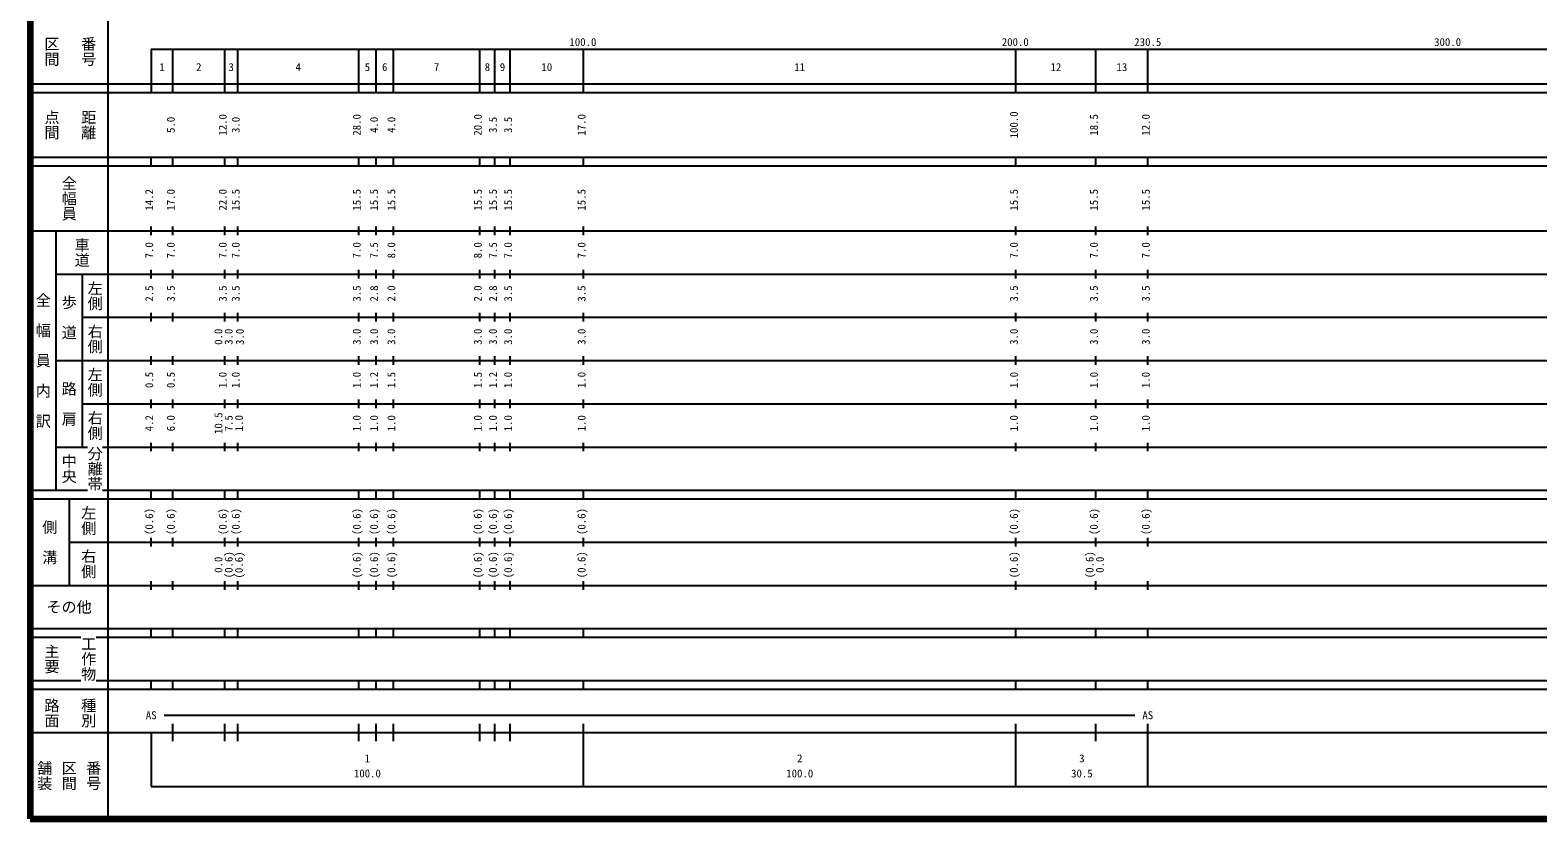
# Model space of a CAD drawing. Units: millimetres on the paper, enlarged 1000 times. Extents: x 40000 to 680000, y 20000 to 380000.
# Drawn here: x 40000 to 388715, y 20000 to 202409 of the extents above; entities that cross this region are included whole.
import ezdxf
from ezdxf.enums import TextEntityAlignment as Align

# ---------------------------------------------------------------- set-up
doc = ezdxf.new("R2010")
doc.units = ezdxf.units.MM
doc.header["$LTSCALE"] = 1000
doc.layers.add('M-TTL', color=2, linetype='Continuous', lineweight=140)
doc.layers.add('M-TTL-BAND', color=7, linetype='Continuous', lineweight=25)
doc.styles.add('@ＭＳ ゴシック', font='')
doc.styles.add('ＭＳ ゴシック', font='')
doc.styles.get('@ＭＳ ゴシック').set_extended_font_data('@MS Gothic')
doc.styles.get('ＭＳ ゴシック').set_extended_font_data('MS Gothic')

msp = doc.modelspace()

# ---------------------------------------------------------------- linework, layer by layer
at = {"layer": 'M-TTL'}
for p, q in [((40000, 380000), (40000, 20000)), ((40000, 20000), (680000, 20000))]:
    msp.add_line(p, q, dxfattribs=at)
at = {"layer": 'M-TTL-BAND'}
for p, q in [((58000, 370000), (58000, 20000)), ((68000, 198000), (579000, 198000)), ((68000, 198000), (68000, 188000)), ((73000, 188000), (73000, 198000)), ((85000, 188000), (85000, 198000)), ((88000, 188000), (88000, 198000)), ((116000, 188000), (116000, 198000)), ((120000, 188000), (120000, 198000)), ((124000, 188000), (124000, 198000)), ((144000, 188000), (144000, 198000)), ((147500, 188000), (147500, 198000)), ((151000, 188000), (151000, 198000)), ((168000, 188000), (168000, 198000)), ((268000, 188000), (268000, 198000)), ((286500, 188000), (286500, 198000)), ((298500, 188000), (298500, 198000)), ((40000, 190000), (579000, 190000)), ((40000, 188000), (579000, 188000)), ((40000, 173000), (579000, 173000)), ((40000, 171000), (579000, 171000)), ((68000, 171000), (68000, 173000)), ((73000, 171000), (73000, 173000)), ((85000, 171000), (85000, 173000)), ((88000, 171000), (88000, 173000)), ((116000, 171000), (116000, 173000)), ((120000, 171000), (120000, 173000)), ((124000, 171000), (124000, 173000)), ((144000, 171000), (144000, 173000)), ((147500, 171000), (147500, 173000)), ((151000, 171000), (151000, 173000)), ((168000, 171000), (168000, 173000)), ((268000, 171000), (268000, 173000)), ((286500, 171000), (286500, 173000)), ((298500, 171000), (298500, 173000)), ((68000, 155000), (68000, 157000)), ((73000, 155000), (73000, 157000)), ((85000, 155000), (85000, 157000)), ((88000, 155000), (88000, 157000)), ((116000, 155000), (116000, 157000)), ((120000, 155000), (120000, 157000)), ((124000, 155000), (124000, 157000)), ((144000, 155000), (144000, 157000)), ((147500, 155000), (147500, 157000)), ((151000, 155000), (151000, 157000)), ((168000, 155000), (168000, 157000)), ((268000, 155000), (268000, 157000)), ((286500, 155000), (286500, 157000)), ((298500, 155000), (298500, 157000)), ((40000, 156000), (579000, 156000)), ((46000, 96000), (46000, 156000)), ((68000, 145000), (68000, 147000)), ((73000, 145000), (73000, 147000)), ((85000, 145000), (85000, 147000)), ((88000, 145000), (88000, 147000)), ((116000, 145000), (116000, 147000)), ((120000, 145000), (120000, 147000)), ((124000, 145000), (124000, 147000)), ((144000, 145000), (144000, 147000)), ((147500, 145000), (147500, 147000)), ((151000, 145000), (151000, 147000)), ((168000, 145000), (168000, 147000)), ((268000, 145000), (268000, 147000)), ((286500, 145000), (286500, 147000)), ((298500, 145000), (298500, 147000)), ((46000, 146000), (579000, 146000)), ((52000, 146000), (52000, 106000)), ((52000, 136000), (579000, 136000)), ((68000, 135000), (68000, 137000)), ((73000, 135000), (73000, 137000)), ((85000, 135000), (85000, 137000)), ((88000, 135000), (88000, 137000)), ((116000, 135000), (116000, 137000)), ((120000, 135000), (120000, 137000)), ((124000, 135000), (124000, 137000)), ((144000, 135000), (144000, 137000)), ((147500, 135000), (147500, 137000)), ((151000, 135000), (151000, 137000)), ((168000, 135000), (168000, 137000)), ((268000, 135000), (268000, 137000)), ((286500, 135000), (286500, 137000)), ((298500, 135000), (298500, 137000)), ((46000, 126000), (579000, 126000)), ((68000, 125000), (68000, 127000)), ((73000, 125000), (73000, 127000)), ((85000, 125000), (85000, 127000)), ((88000, 125000), (88000, 127000)), ((116000, 125000), (116000, 127000)), ((120000, 125000), (120000, 127000)), ((124000, 125000), (124000, 127000)), ((144000, 125000), (144000, 127000)), ((147500, 125000), (147500, 127000)), ((151000, 125000), (151000, 127000)), ((168000, 125000), (168000, 127000)), ((268000, 125000), (268000, 127000)), ((286500, 125000), (286500, 127000)), ((298500, 125000), (298500, 127000)), ((52000, 116000), (579000, 116000)), ((68000, 115000), (68000, 117000)), ((73000, 115000), (73000, 117000)), ((85000, 115000), (85000, 117000)), ((88000, 115000), (88000, 117000)), ((116000, 115000), (116000, 117000)), ((120000, 115000), (120000, 117000)), ((124000, 115000), (124000, 117000)), ((144000, 115000), (144000, 117000)), ((147500, 115000), (147500, 117000)), ((151000, 115000), (151000, 117000)), ((168000, 115000), (168000, 117000)), ((268000, 115000), (268000, 117000)), ((286500, 115000), (286500, 117000)), ((298500, 115000), (298500, 117000)), ((46000, 106000), (53250, 106000)), ((56750, 106000), (579000, 106000)), ((68000, 105000), (68000, 107000)), ((73000, 105000), (73000, 107000)), ((85000, 105000), (85000, 107000)), ((88000, 105000), (88000, 107000)), ((116000, 105000), (116000, 107000)), ((120000, 105000), (120000, 107000)), ((124000, 105000), (124000, 107000)), ((144000, 105000), (144000, 107000)), ((147500, 105000), (147500, 107000)), ((151000, 105000), (151000, 107000)), ((168000, 105000), (168000, 107000)), ((268000, 105000), (268000, 107000)), ((286500, 105000), (286500, 107000)), ((298500, 105000), (298500, 107000)), ((40000, 96000), (53250, 96000)), ((56750, 96000), (579000, 96000)), ((68000, 94000), (68000, 96000)), ((73000, 94000), (73000, 96000)), ((85000, 94000), (85000, 96000)), ((88000, 94000), (88000, 96000)), ((116000, 94000), (116000, 96000)), ((120000, 94000), (120000, 96000)), ((124000, 94000), (124000, 96000)), ((144000, 94000), (144000, 96000)), ((147500, 94000), (147500, 96000)), ((151000, 94000), (151000, 96000)), ((168000, 94000), (168000, 96000)), ((268000, 94000), (268000, 96000)), ((286500, 94000), (286500, 96000)), ((298500, 94000), (298500, 96000)), ((40000, 94000), (579000, 94000)), ((49000, 94000), (49000, 74000)), ((49000, 84000), (579000, 84000)), ((68000, 83000), (68000, 85000)), ((73000, 83000), (73000, 85000)), ((85000, 83000), (85000, 85000)), ((88000, 83000), (88000, 85000)), ((116000, 83000), (116000, 85000)), ((120000, 83000), (120000, 85000)), ((124000, 83000), (124000, 85000)), ((144000, 83000), (144000, 85000)), ((147500, 83000), (147500, 85000)), ((151000, 83000), (151000, 85000)), ((168000, 83000), (168000, 85000)), ((268000, 83000), (268000, 85000)), ((286500, 83000), (286500, 85000)), ((298500, 83000), (298500, 85000)), ((40000, 74000), (579000, 74000)), ((68000, 73000), (68000, 75000)), ((73000, 73000), (73000, 75000)), ((85000, 73000), (85000, 75000)), ((88000, 73000), (88000, 75000)), ((116000, 73000), (116000, 75000)), ((120000, 73000), (120000, 75000)), ((124000, 73000), (124000, 75000)), ((144000, 73000), (144000, 75000)), ((147500, 73000), (147500, 75000)), ((151000, 73000), (151000, 75000)), ((168000, 73000), (168000, 75000)), ((268000, 73000), (268000, 75000)), ((286500, 73000), (286500, 75000)), ((298500, 73000), (298500, 75000)), ((40000, 64000), (579000, 64000)), ((68000, 62000), (68000, 64000)), ((73000, 62000), (73000, 64000)), ((85000, 62000), (85000, 64000)), ((88000, 62000), (88000, 64000)), ((116000, 62000), (116000, 64000)), ((120000, 62000), (120000, 64000)), ((124000, 62000), (124000, 64000)), ((144000, 62000), (144000, 64000)), ((147500, 62000), (147500, 64000)), ((151000, 62000), (151000, 64000)), ((168000, 62000), (168000, 64000)), ((268000, 62000), (268000, 64000)), ((286500, 62000), (286500, 64000)), ((298500, 62000), (298500, 64000)), ((40000, 62000), (51750, 62000)), ((55250, 62000), (579000, 62000)), ((40000, 52000), (51750, 52000)), ((40000, 50000), (579000, 50000)), ((55250, 52000), (579000, 52000)), ((68000, 50000), (68000, 52000)), ((73000, 50000), (73000, 52000)), ((85000, 50000), (85000, 52000)), ((88000, 50000), (88000, 52000)), ((116000, 50000), (116000, 52000)), ((120000, 50000), (120000, 52000)), ((124000, 50000), (124000, 52000)), ((144000, 50000), (144000, 52000)), ((147500, 50000), (147500, 52000)), ((151000, 50000), (151000, 52000)), ((168000, 50000), (168000, 52000)), ((268000, 50000), (268000, 52000)), ((286500, 50000), (286500, 52000)), ((298500, 50000), (298500, 52000)), ((71000, 44000), (295500, 44000)), ((73000, 38000), (73000, 42000)), ((85000, 38000), (85000, 42000)), ((88000, 38000), (88000, 42000)), ((116000, 38000), (116000, 42000)), ((120000, 38000), (120000, 42000)), ((124000, 38000), (124000, 42000)), ((144000, 38000), (144000, 42000)), ((147500, 38000), (147500, 42000)), ((151000, 38000), (151000, 42000)), ((168000, 27500), (168000, 42000)), ((268000, 27500), (268000, 42000)), ((286500, 38000), (286500, 42000)), ((298500, 27500), (298500, 42000)), ((40000, 40000), (579000, 40000)), ((68000, 40000), (68000, 27500)), ((68000, 27500), (579000, 27500))]:
    msp.add_line(p, q, dxfattribs=at)

# ---------------------------------------------------------------- texts
at = {"layer": 'M-TTL-BAND', "style": '@ＭＳ ゴシック'}
for s, p in [('区間', (45000, 197500)), ('番号', (53500, 197500)), ('点間', (45000, 180500)), ('距離', (53500, 180500)), ('全幅員', (49000, 163500)), ('車道', (52000, 151000)), ('左側', (55000, 141000)), ('全\u3000幅\u3000員\u3000内\u3000訳', (43000, 126000)), ('歩\u3000道', (49000, 136000)), ('右側', (55000, 131000)), ('左側', (55000, 121000)), ('路\u3000肩', (49000, 116000)), ('右側', (55000, 111000)), ('分離帯', (55000, 101000)), ('中央', (49000, 101000)), ('左側', (53500, 89000)), ('側\u3000溝', (44500, 84000)), ('右側', (53500, 79000)), ('主要', (45000, 57000)), ('工作物', (53500, 57000)), ('路面', (45000, 44500)), ('種別', (53500, 44500)), ('舗装', (43333, 30000)), ('区間', (49000, 30000)), ('番号', (54667, 30000))]:
    msp.add_text(s, height=2566, rotation=270, dxfattribs=at).set_placement(p, align=Align.MIDDLE_CENTER)
at = {"layer": 'M-TTL-BAND', "style": 'ＭＳ ゴシック'}
for s, p in [('100.0', (167844, 198195)), ('200.0', (267844, 198195)), ('230.5', (298500, 198195)), ('300.0', (367844, 198195)), ('1', (70500, 192405)), ('2', (79000, 192405)), ('3', (86500, 192405)), ('4', (102000, 192405)), ('5', (118000, 192405)), ('6', (122000, 192405)), ('7', (134000, 192405)), ('8', (145750, 192405)), ('9', (149250, 192405)), ('10', (159500, 192405)), ('11', (218000, 192405)), ('12', (277250, 192405)), ('13', (292500, 192405)), ('AS', (68000, 42500)), ('AS', (298500, 42500)), ('2', (218000, 32523)), ('3', (283250, 32523)), ('100.0', (118000, 29033)), ('1', (118000, 32523)), ('100.0', (218000, 29033)), ('30.5', (283250, 29033))]:
    msp.add_text(s, height=1833, dxfattribs=at).set_placement(p, align=Align.BOTTOM_CENTER)
for s, p in [('5.0', (74000, 180500)), ('12.0', (86000, 180500)), ('3.0', (89000, 180500)), ('28.0', (117000, 180500)), ('4.0', (121000, 180500)), ('4.0', (125000, 180500)), ('20.0', (145000, 180500)), ('3.5', (148500, 180500)), ('3.5', (152000, 180500)), ('17.0', (169000, 180500)), ('100.0', (269000, 180500)), ('18.5', (287500, 180500)), ('12.0', (299500, 180500)), ('14.2', (69000, 163174)), ('17.0', (74000, 163174)), ('22.0', (86000, 163174)), ('15.5', (89000, 163174)), ('15.5', (117000, 163174)), ('15.5', (121000, 163174)), ('15.5', (125000, 163174)), ('15.5', (145000, 163174)), ('15.5', (148500, 163174)), ('15.5', (152000, 163174)), ('15.5', (169000, 163174)), ('15.5', (269000, 163174)), ('15.5', (287500, 163174)), ('15.5', (299500, 163174)), ('7.0', (69000, 151500)), ('7.0', (74000, 151500)), ('7.0', (86000, 151500)), ('7.0', (89000, 151500)), ('7.0', (117000, 151500)), ('7.5', (121000, 151500)), ('8.0', (125000, 151500)), ('8.0', (145000, 151500)), ('7.5', (148500, 151500)), ('7.0', (152000, 151500)), ('7.0', (169000, 151500)), ('7.0', (269000, 151500)), ('7.0', (287500, 151500)), ('7.0', (299500, 151500)), ('2.5', (69000, 141500)), ('3.5', (74000, 141500)), ('3.5', (86000, 141500)), ('3.5', (89000, 141500)), ('3.5', (117000, 141500)), ('2.8', (121000, 141500)), ('2.0', (125000, 141500)), ('2.0', (145000, 141500)), ('2.8', (148500, 141500)), ('3.5', (152000, 141500)), ('3.5', (169000, 141500)), ('3.5', (269000, 141500)), ('3.5', (287500, 141500)), ('3.5', (299500, 141500)), ('0.0', (85000, 131500)), ('3.0', (87370, 131500)), ('3.0', (89969, 131482)), ('3.0', (117000, 131500)), ('3.0', (121000, 131500)), ('3.0', (125000, 131500)), ('3.0', (145000, 131500)), ('3.0', (148500, 131500)), ('3.0', (152000, 131500)), ('3.0', (169000, 131500)), ('3.0', (269000, 131500)), ('3.0', (287500, 131500)), ('3.0', (299500, 131500)), ('0.5', (69000, 121500)), ('0.5', (74000, 121500)), ('1.0', (86000, 121500)), ('1.0', (89000, 121500)), ('1.0', (117000, 121500)), ('1.2', (121000, 121500)), ('1.5', (125000, 121500)), ('1.5', (145000, 121500)), ('1.2', (148500, 121500)), ('1.0', (152000, 121500)), ('1.0', (169000, 121500)), ('1.0', (269000, 121500)), ('1.0', (287500, 121500)), ('1.0', (299500, 121500)), ('4.2', (69000, 111500)), ('6.0', (74000, 111500)), ('10.5', (85000, 111500)), ('7.5', (87370, 111500)), ('1.0', (89773, 111523)), ('1.0', (117000, 111500)), ('1.0', (121000, 111500)), ('1.0', (125000, 111500)), ('1.0', (145000, 111500)), ('1.0', (148500, 111500)), ('1.0', (152000, 111500)), ('1.0', (169000, 111500)), ('1.0', (269000, 111500)), ('1.0', (287500, 111500)), ('1.0', (299500, 111500)), ('(0.6)', (69000, 88764)), ('(0.6)', (74000, 88764)), ('(0.6)', (86000, 88764)), ('(0.6)', (89000, 88764)), ('(0.6)', (117000, 88764)), ('(0.6)', (121000, 88764)), ('(0.6)', (125000, 88764)), ('(0.6)', (145000, 88764)), ('(0.6)', (148500, 88764)), ('(0.6)', (152000, 88764)), ('(0.6)', (169000, 88764)), ('(0.6)', (269000, 88764)), ('(0.6)', (287500, 88764)), ('(0.6)', (299500, 88764)), ('0.0', (85000, 78764)), ('(0.6)', (87370, 78764)), ('(0.6)', (89746, 78709)), ('(0.6)', (117000, 78764)), ('(0.6)', (121000, 78764)), ('(0.6)', (125000, 78764)), ('(0.6)', (145000, 78764)), ('(0.6)', (148500, 78764)), ('(0.6)', (152000, 78764)), ('(0.6)', (169000, 78764)), ('(0.6)', (269000, 78764)), ('(0.6)', (286500, 78764)), ('0.0', (288870, 78764))]:
    msp.add_text(s, height=1833, rotation=90, dxfattribs=at).set_placement(p, align=Align.BOTTOM_CENTER)
msp.add_text('その他', height=2566, dxfattribs=at).set_placement((49000, 69000), align=Align.MIDDLE_CENTER)

doc.saveas('drawing.dxf')
